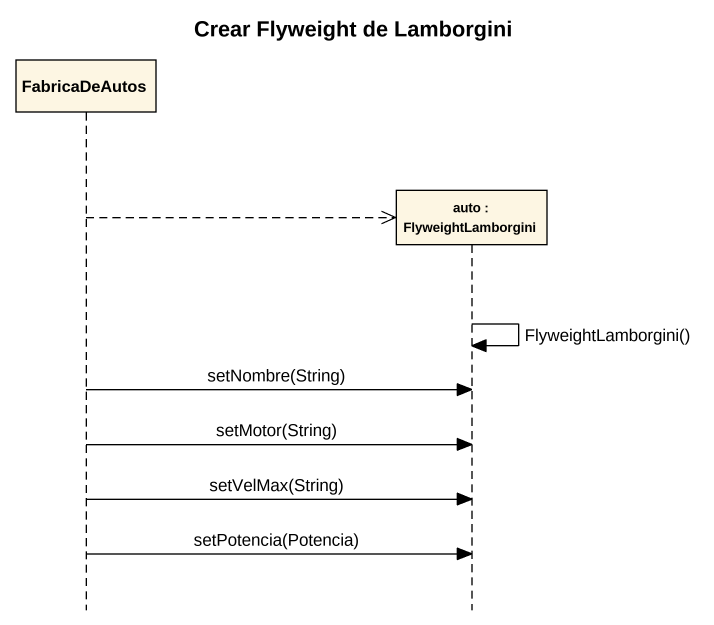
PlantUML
@startuml
title Crear Flyweight de Lamborgini
hide footbox
participant FabricaDeAutos
participant "auto : FlyweightLamborgini" as auto

FabricaDeAutos -->> auto **
auto -> auto : FlyweightLamborgini()
FabricaDeAutos -> auto : setNombre(String)
FabricaDeAutos -> auto : setMotor(String)
FabricaDeAutos -> auto : setVelMax(String)
FabricaDeAutos -> auto : setPotencia(Potencia)
@enduml
